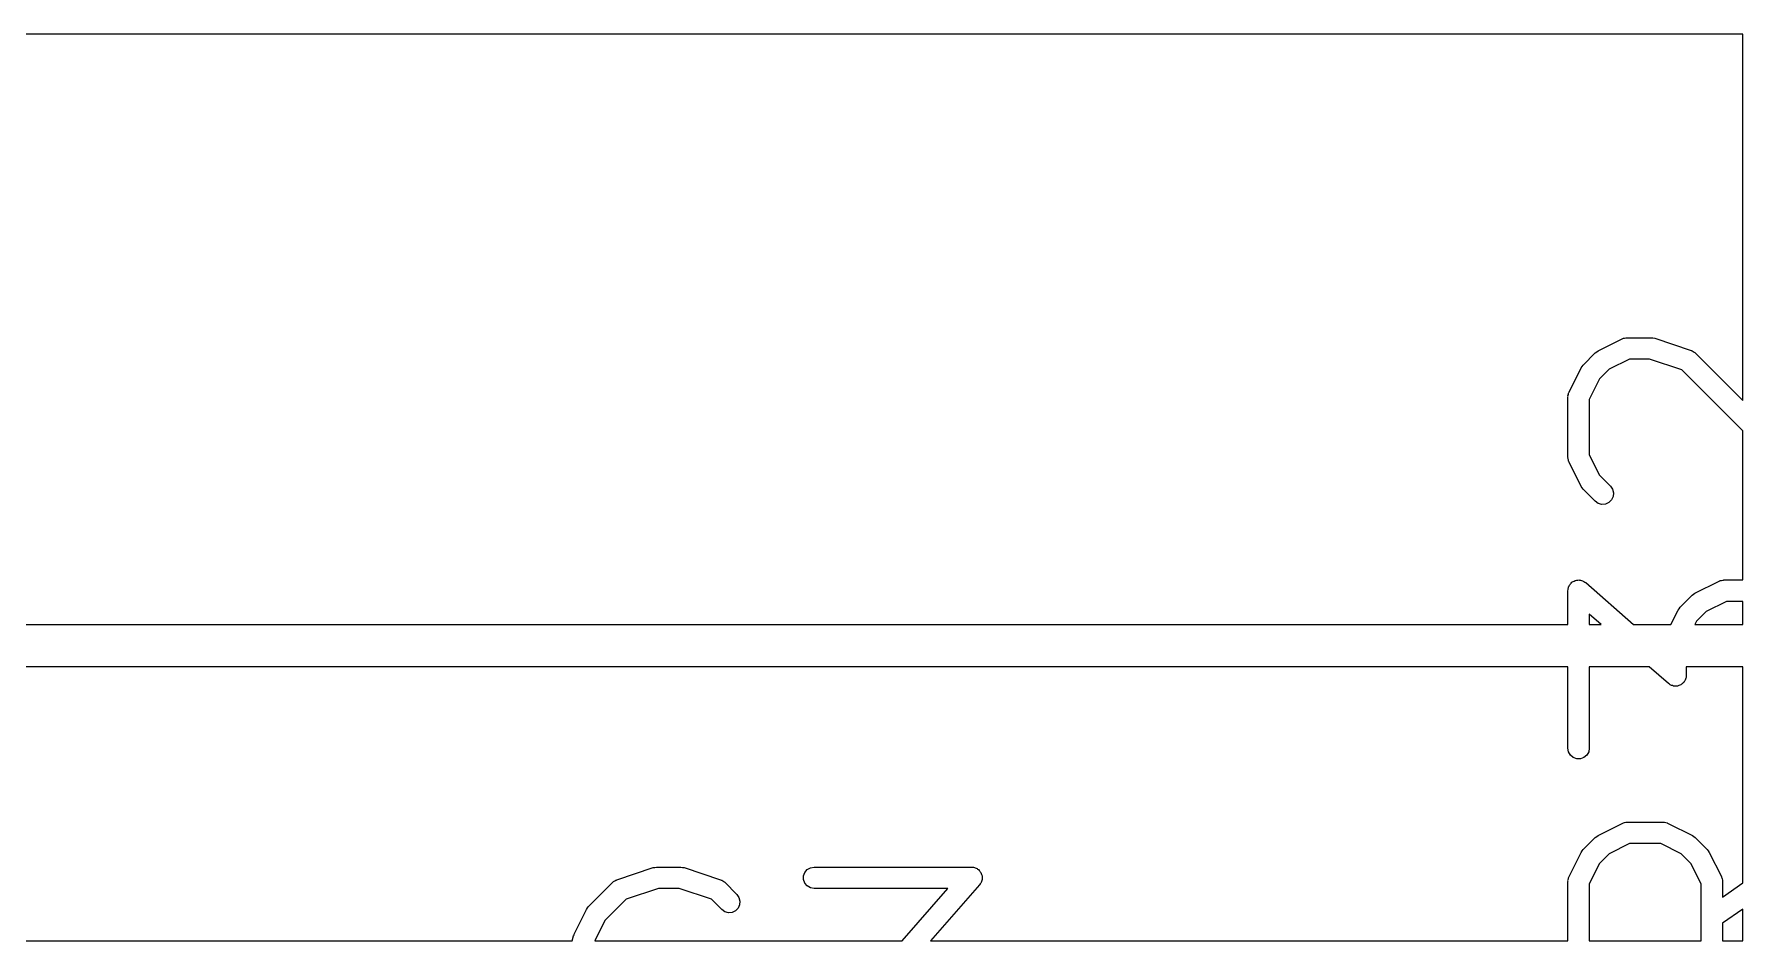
# Model space of a CAD drawing. Extents: x -2.2 to 89.1, y -78.6 to 9.2.
# Drawn here: x 20.04 to 28.15, y -38.9 to -34.6 of the extents above; entities that cross this region are included whole.
import ezdxf

# ---------------------------------------------------------------- set-up
doc = ezdxf.new("R2010")
doc.units = 0
doc.header["$MEASUREMENT"] = 0
doc.layers.add('BLACK', color=7, linetype='CONTINUOUS')

msp = doc.modelspace()

# ---------------------------------------------------------------- linework, layer by layer
at = {"layer": 'Black'}
for p, q in [((28.15, -34.6), (16.85, -34.6)), ((28.15, -36.3377), (28.15, -34.6)), ((27.4632, -36.1022), (27.5781, -36.0448)), ((27.5781, -36.0448), (27.5809, -36.0439)), ((27.5809, -36.0439), (27.5835, -36.0425)), ((27.5835, -36.0425), (27.5893, -36.0414)), ((27.5893, -36.0414), (27.595, -36.0397)), ((27.595, -36.0397), (27.598, -36.0399)), ((27.598, -36.0399), (27.6009, -36.0394)), ((27.6009, -36.0394), (27.7158, -36.0394)), ((27.7158, -36.0394), (27.7238, -36.0408)), ((27.7238, -36.0408), (27.7318, -36.042)), ((27.7318, -36.042), (27.9042, -36.0995)), ((27.3926, -36.1692), (27.45, -36.1117)), ((27.45, -36.1117), (27.4567, -36.1071)), ((27.4567, -36.1071), (27.4632, -36.1022)), ((27.6128, -36.141), (27.516, -36.1894)), ((27.7075, -36.141), (27.6128, -36.141)), ((27.8607, -36.1921), (27.7075, -36.141)), ((27.9042, -36.0995), (27.9068, -36.1009)), ((27.9068, -36.1009), (27.9096, -36.1016)), ((27.9096, -36.1016), (27.9145, -36.105)), ((27.9145, -36.105), (27.9197, -36.1079)), ((27.9197, -36.1079), (27.9216, -36.1101)), ((27.9216, -36.1101), (27.924, -36.1117)), ((27.924, -36.1117), (28.15, -36.3377)), ((27.3256, -36.2973), (27.3831, -36.1824)), ((27.3831, -36.1824), (27.3879, -36.1759)), ((27.3879, -36.1759), (27.3926, -36.1692)), ((27.516, -36.1894), (27.4703, -36.2352)), ((28.15, -36.4814), (27.8607, -36.1921)), ((27.3206, -36.3142), (27.3223, -36.3085)), ((27.3208, -36.3171), (27.3206, -36.3142)), ((27.3223, -36.3085), (27.3233, -36.3026)), ((27.3233, -36.3026), (27.3248, -36.3001)), ((27.3248, -36.3001), (27.3256, -36.2973)), ((27.4703, -36.2352), (27.4218, -36.332)), ((27.3202, -36.32), (27.3208, -36.3171)), ((27.3202, -36.6073), (27.3202, -36.32)), ((27.4218, -36.332), (27.4218, -36.5953)), ((28.15, -37.1885), (28.15, -36.4814)), ((27.3208, -36.6102), (27.3202, -36.6073)), ((27.3206, -36.6131), (27.3208, -36.6102)), ((27.3223, -36.6188), (27.3206, -36.6131)), ((27.3233, -36.6247), (27.3223, -36.6188)), ((27.3248, -36.6272), (27.3233, -36.6247)), ((27.3256, -36.63), (27.3248, -36.6272)), ((27.3831, -36.7449), (27.3256, -36.63)), ((27.4218, -36.5953), (27.4703, -36.6921)), ((27.4703, -36.6921), (27.5219, -36.7437)), ((27.3879, -36.7514), (27.3831, -36.7449)), ((27.3926, -36.7581), (27.3879, -36.7514)), ((27.45, -36.8156), (27.3926, -36.7581)), ((27.5219, -36.7437), (27.532, -36.7582)), ((27.535, -36.7928), (27.5276, -36.8088)), ((27.532, -36.7582), (27.5366, -36.7752)), ((27.5366, -36.7752), (27.535, -36.7928)), ((27.4645, -36.8257), (27.45, -36.8156)), ((27.4815, -36.8302), (27.4645, -36.8257)), ((27.4991, -36.8287), (27.4815, -36.8302)), ((27.5151, -36.8213), (27.4991, -36.8287)), ((27.5276, -36.8088), (27.5151, -36.8213)), ((27.3321, -37.2066), (27.3359, -37.2034)), ((27.3359, -37.2034), (27.3392, -37.1997)), ((27.3392, -37.1997), (27.3426, -37.1978)), ((27.3426, -37.1978), (27.3456, -37.1953)), ((27.3456, -37.1953), (27.3503, -37.1936)), ((27.3503, -37.1936), (27.3547, -37.1912)), ((27.3547, -37.1912), (27.3585, -37.1906)), ((27.3585, -37.1906), (27.3622, -37.1892)), ((27.3622, -37.1892), (27.3672, -37.1892)), ((27.3672, -37.1892), (27.3721, -37.1885)), ((27.3721, -37.1885), (27.3759, -37.1892)), ((27.3759, -37.1892), (27.3799, -37.1892)), ((27.3799, -37.1892), (27.3845, -37.1909)), ((27.3845, -37.1909), (27.3894, -37.1919)), ((27.3894, -37.1919), (27.3928, -37.1939)), ((27.3928, -37.1939), (27.3964, -37.1953)), ((27.3964, -37.1953), (27.4003, -37.1985)), ((27.4003, -37.1985), (27.4045, -37.201)), ((27.4045, -37.201), (27.6319, -37.4)), ((27.9229, -37.2513), (28.0378, -37.1938)), ((28.0378, -37.1938), (28.0406, -37.193)), ((28.0406, -37.193), (28.0431, -37.1915)), ((28.0431, -37.1915), (28.049, -37.1905)), ((28.049, -37.1905), (28.0547, -37.1888)), ((28.0547, -37.1888), (28.0576, -37.189)), ((28.0576, -37.189), (28.0605, -37.1885)), ((28.0605, -37.1885), (28.15, -37.1885)), ((27.3202, -37.2393), (27.3211, -37.2344)), ((27.3202, -37.4), (27.3202, -37.2393)), ((27.3211, -37.2344), (27.3212, -37.2294)), ((27.3212, -37.2294), (27.3226, -37.2257)), ((27.3226, -37.2257), (27.3233, -37.2219)), ((27.3233, -37.2219), (27.3258, -37.2176)), ((27.3258, -37.2176), (27.3276, -37.213)), ((27.3276, -37.213), (27.3302, -37.21)), ((27.3302, -37.21), (27.3321, -37.2066)), ((27.8522, -37.3182), (27.9096, -37.2608)), ((27.9096, -37.2608), (27.9163, -37.2561)), ((27.9163, -37.2561), (27.9229, -37.2513)), ((27.4776, -37.4), (27.4218, -37.3512)), ((27.4218, -37.3512), (27.4218, -37.4)), ((27.8084, -37.4), (27.8427, -37.3314)), ((27.8427, -37.3314), (27.8475, -37.3249)), ((27.8475, -37.3249), (27.8522, -37.3182)), ((27.9757, -37.3385), (27.9299, -37.3843)), ((28.0725, -37.2901), (27.9757, -37.3385)), ((28.15, -37.2901), (28.0725, -37.2901)), ((28.15, -37.4), (28.15, -37.2901)), ((16.85, -37.4), (27.3202, -37.4)), ((27.4218, -37.4), (27.4776, -37.4)), ((27.6319, -37.4), (27.8084, -37.4)), ((27.9299, -37.3843), (27.922, -37.4)), ((27.922, -37.4), (28.15, -37.4)), ((27.3202, -37.6), (16.85, -37.6)), ((27.3202, -37.9861), (27.3202, -37.6)), ((27.7062, -37.6), (27.4218, -37.6)), ((27.4218, -37.6), (27.4218, -37.9861)), ((27.7972, -37.6797), (27.7062, -37.6)), ((27.8815, -37.6), (27.8815, -37.6414)), ((28.15, -37.6), (27.8815, -37.6)), ((28.15, -38.6256), (28.15, -37.6)), ((27.8015, -37.6822), (27.7972, -37.6797)), ((27.8053, -37.6854), (27.8015, -37.6822)), ((27.809, -37.6868), (27.8053, -37.6854)), ((27.8123, -37.6888), (27.809, -37.6868)), ((27.8172, -37.6898), (27.8123, -37.6888)), ((27.8218, -37.6915), (27.8172, -37.6898)), ((27.8258, -37.6915), (27.8218, -37.6915)), ((27.8296, -37.6922), (27.8258, -37.6915)), ((27.8345, -37.6915), (27.8296, -37.6922)), ((27.8395, -37.6915), (27.8345, -37.6915)), ((27.8432, -37.6901), (27.8395, -37.6915)), ((27.847, -37.6895), (27.8432, -37.6901)), ((27.8514, -37.6871), (27.847, -37.6895)), ((27.8561, -37.6854), (27.8514, -37.6871)), ((27.8591, -37.6829), (27.8561, -37.6854)), ((27.8625, -37.681), (27.8591, -37.6829)), ((27.8658, -37.6773), (27.8625, -37.681)), ((27.8696, -37.6741), (27.8658, -37.6773)), ((27.8715, -37.6707), (27.8696, -37.6741)), ((27.8741, -37.6677), (27.8715, -37.6707)), ((27.8759, -37.6631), (27.8741, -37.6677)), ((27.8784, -37.6588), (27.8759, -37.6631)), ((27.8791, -37.6549), (27.8784, -37.6588)), ((27.8805, -37.6513), (27.8791, -37.6549)), ((27.8806, -37.6463), (27.8805, -37.6513)), ((27.8815, -37.6414), (27.8806, -37.6463)), ((27.3233, -38.0035), (27.3202, -37.9861)), ((27.3321, -38.0188), (27.3233, -38.0035)), ((27.4188, -38.0035), (27.41, -38.0188)), ((27.4218, -37.9861), (27.4188, -38.0035)), ((27.3456, -38.0301), (27.3321, -38.0188)), ((27.3622, -38.0362), (27.3456, -38.0301)), ((27.3799, -38.0362), (27.3622, -38.0362)), ((27.3964, -38.0301), (27.3799, -38.0362)), ((27.41, -38.0188), (27.3964, -38.0301)), ((27.5809, -38.342), (27.5835, -38.3406)), ((27.5835, -38.3406), (27.5893, -38.3395)), ((27.5893, -38.3395), (27.595, -38.3378)), ((27.595, -38.3378), (27.598, -38.338)), ((27.598, -38.338), (27.6009, -38.3375)), ((27.6009, -38.3375), (27.7732, -38.3375)), ((27.7732, -38.3375), (27.7761, -38.338)), ((27.7761, -38.338), (27.779, -38.3378)), ((27.779, -38.3378), (27.7847, -38.3395)), ((27.7847, -38.3395), (27.7906, -38.3406)), ((27.7906, -38.3406), (27.7931, -38.342)), ((27.3926, -38.4673), (27.45, -38.4098)), ((27.45, -38.4098), (27.4567, -38.4052)), ((27.4567, -38.4052), (27.4632, -38.4003)), ((27.4632, -38.4003), (27.5781, -38.3429)), ((27.5781, -38.3429), (27.5809, -38.342)), ((27.7931, -38.342), (27.7959, -38.3429)), ((27.7959, -38.3429), (27.9108, -38.4003)), ((27.9108, -38.4003), (27.9174, -38.4052)), ((27.9174, -38.4052), (27.924, -38.4098)), ((27.924, -38.4098), (27.9815, -38.4673)), ((27.3256, -38.5954), (27.3831, -38.4805)), ((27.3831, -38.4805), (27.3879, -38.474)), ((27.3879, -38.474), (27.3926, -38.4673)), ((27.516, -38.4875), (27.4703, -38.5333)), ((27.6128, -38.4391), (27.516, -38.4875)), ((27.7612, -38.4391), (27.6128, -38.4391)), ((27.858, -38.4875), (27.7612, -38.4391)), ((27.9038, -38.5333), (27.858, -38.4875)), ((27.9815, -38.4673), (27.9862, -38.474)), ((27.9862, -38.474), (27.991, -38.4805)), ((27.991, -38.4805), (28.0485, -38.5954)), ((22.8086, -38.6103), (22.9809, -38.5529)), ((22.9809, -38.5529), (22.989, -38.5517)), ((22.989, -38.5517), (22.997, -38.5502)), ((22.997, -38.5502), (23.1119, -38.5502)), ((23.1119, -38.5502), (23.1199, -38.5517)), ((23.1199, -38.5517), (23.1279, -38.5529)), ((23.1279, -38.5529), (23.3003, -38.6103)), ((23.6938, -38.5922), (23.6999, -38.5756)), ((23.6999, -38.5756), (23.7112, -38.5621)), ((23.7112, -38.5621), (23.7265, -38.5533)), ((23.7265, -38.5533), (23.7439, -38.5502)), ((23.7439, -38.5502), (24.4907, -38.5502)), ((24.4907, -38.5502), (24.4956, -38.5511)), ((24.4956, -38.5511), (24.5006, -38.5512)), ((24.5006, -38.5512), (24.5043, -38.5526)), ((24.5043, -38.5526), (24.5081, -38.5533)), ((24.5081, -38.5533), (24.5124, -38.5558)), ((24.5124, -38.5558), (24.517, -38.5576)), ((24.517, -38.5576), (24.52, -38.5602)), ((24.52, -38.5602), (24.5234, -38.5621)), ((24.5234, -38.5621), (24.5266, -38.5659)), ((24.5266, -38.5659), (24.5303, -38.5692)), ((24.5303, -38.5692), (24.5322, -38.5726)), ((24.5322, -38.5726), (24.5347, -38.5756)), ((24.5347, -38.5756), (24.5364, -38.5803)), ((24.5364, -38.5803), (24.5388, -38.5847)), ((27.4703, -38.5333), (27.4218, -38.6301)), ((27.9522, -38.6301), (27.9038, -38.5333)), ((22.6738, -38.7375), (22.7887, -38.6226)), ((22.7887, -38.6226), (22.7911, -38.6209)), ((22.7911, -38.6209), (22.793, -38.6187)), ((22.793, -38.6187), (22.7983, -38.6159)), ((22.7983, -38.6159), (22.8031, -38.6125)), ((22.8031, -38.6125), (22.806, -38.6117)), ((22.806, -38.6117), (22.8086, -38.6103)), ((23.0052, -38.6518), (22.8521, -38.7029)), ((23.1036, -38.6518), (23.0052, -38.6518)), ((23.2568, -38.7029), (23.1036, -38.6518)), ((23.3003, -38.6103), (23.3029, -38.6117)), ((23.3029, -38.6117), (23.3057, -38.6125)), ((23.3057, -38.6125), (23.3106, -38.6159)), ((23.3106, -38.6159), (23.3158, -38.6187)), ((23.3158, -38.6187), (23.3178, -38.6209)), ((23.3178, -38.6209), (23.3202, -38.6226)), ((23.3202, -38.6226), (23.3776, -38.68)), ((23.6938, -38.6099), (23.6938, -38.5922)), ((23.6999, -38.6264), (23.6938, -38.6099)), ((23.7112, -38.64), (23.6999, -38.6264)), ((23.7265, -38.6488), (23.7112, -38.64)), ((23.7439, -38.6518), (23.7265, -38.6488)), ((24.3788, -38.6518), (23.7439, -38.6518)), ((24.1617, -38.9), (24.3788, -38.6518)), ((24.529, -38.6345), (24.2967, -38.9)), ((24.5315, -38.6303), (24.529, -38.6345)), ((24.5347, -38.6264), (24.5315, -38.6303)), ((24.5361, -38.6228), (24.5347, -38.6264)), ((24.5381, -38.6194), (24.5361, -38.6228)), ((24.5391, -38.6145), (24.5381, -38.6194)), ((24.5388, -38.5847), (24.5394, -38.5885)), ((24.5408, -38.6099), (24.5391, -38.6145)), ((24.5394, -38.5885), (24.5408, -38.5922)), ((24.5408, -38.5922), (24.5408, -38.5972)), ((24.5408, -38.5972), (24.5415, -38.6021)), ((24.5415, -38.6021), (24.5408, -38.6059)), ((24.5408, -38.6059), (24.5408, -38.6099)), ((27.3202, -38.6181), (27.3208, -38.6152)), ((27.3202, -38.9), (27.3202, -38.6181)), ((27.3206, -38.6123), (27.3223, -38.6066)), ((27.3208, -38.6152), (27.3206, -38.6123)), ((27.3223, -38.6066), (27.3233, -38.6007)), ((27.3233, -38.6007), (27.3248, -38.5982)), ((27.3248, -38.5982), (27.3256, -38.5954)), ((27.4218, -38.6301), (27.4218, -38.9)), ((27.9522, -38.9), (27.9522, -38.6301)), ((28.0485, -38.5954), (28.0493, -38.5982)), ((28.0493, -38.5982), (28.0508, -38.6007)), ((28.0508, -38.6007), (28.0518, -38.6066)), ((28.0518, -38.6066), (28.0535, -38.6123)), ((28.0535, -38.6123), (28.0533, -38.6152)), ((28.0533, -38.6152), (28.0538, -38.6181)), ((28.0538, -38.6181), (28.0538, -38.6929)), ((28.0538, -38.6929), (28.15, -38.6256)), ((22.6643, -38.7507), (22.6691, -38.7442)), ((22.6691, -38.7442), (22.6738, -38.7375)), ((22.8521, -38.7029), (22.7515, -38.8035)), ((23.3058, -38.7519), (23.2568, -38.7029)), ((23.3833, -38.7451), (23.3708, -38.7576)), ((23.3776, -38.68), (23.3877, -38.6945)), ((23.3908, -38.7291), (23.3833, -38.7451)), ((23.3877, -38.6945), (23.3923, -38.7115)), ((23.3923, -38.7115), (23.3908, -38.7291)), ((22.6068, -38.8656), (22.6643, -38.7507)), ((22.7515, -38.8035), (22.7032, -38.9)), ((23.3202, -38.762), (23.3058, -38.7519)), ((23.3373, -38.7666), (23.3202, -38.762)), ((23.3548, -38.765), (23.3373, -38.7666)), ((23.3708, -38.7576), (23.3548, -38.765)), ((28.15, -38.7496), (28.0538, -38.8169)), ((28.0538, -38.8169), (28.0538, -38.9)), ((28.15, -38.9), (28.15, -38.7496)), ((16.85, -38.9), (22.597, -38.9)), ((22.597, -38.9), (22.603, -38.876)), ((22.603, -38.876), (22.6052, -38.8709)), ((22.6052, -38.8709), (22.6068, -38.8656)), ((22.7032, -38.9), (24.1617, -38.9)), ((24.2967, -38.9), (27.3202, -38.9)), ((27.4218, -38.9), (27.9522, -38.9)), ((28.0538, -38.9), (28.15, -38.9))]:
    msp.add_line(p, q, dxfattribs=at)

doc.saveas('drawing.dxf')
